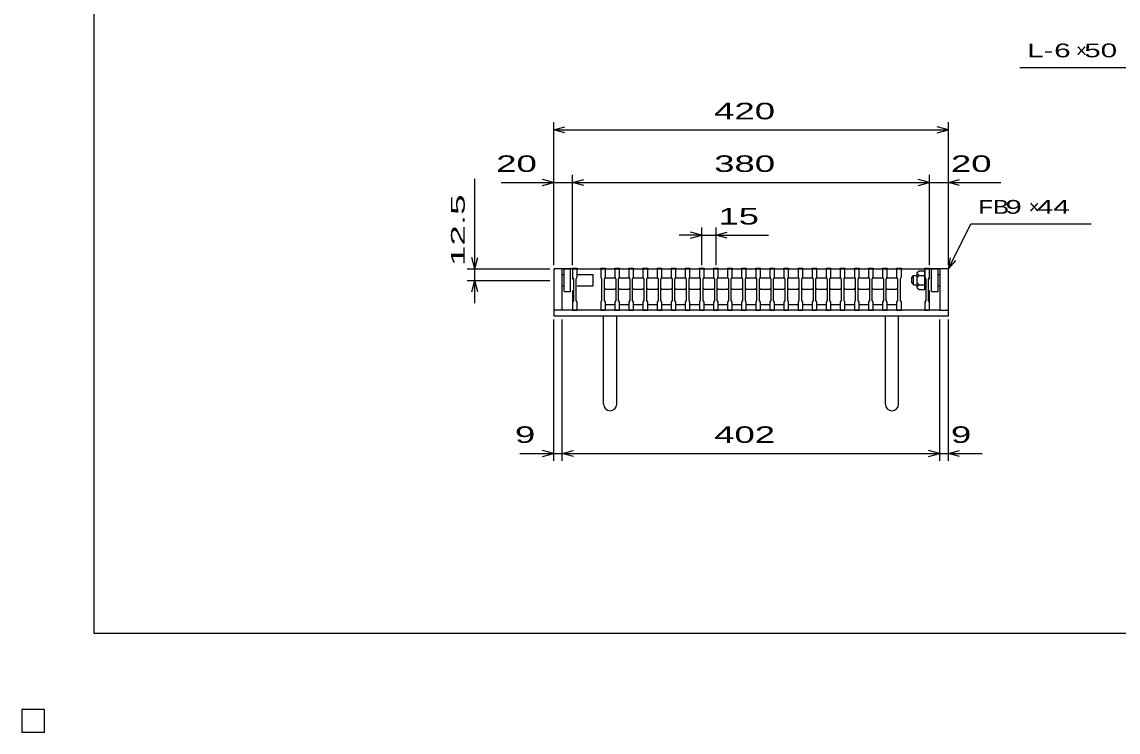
# Model space of a CAD drawing. Units: millimetres, scale not verified. Extents: x -1456 to 1389, y -1026 to 839.
# Drawn here: x -1456 to -289, y -1026 to -270 of the extents above; entities that cross this region are included whole.
import ezdxf
from ezdxf.enums import TextEntityAlignment as Align

# ---------------------------------------------------------------- set-up
doc = ezdxf.new("R2010")
doc.units = ezdxf.units.MM
doc.header["$LTSCALE"] = 8
for name, color, linetype, lineweight in [('0_2', 150, 'Continuous', 25), ('16', 3, 'Continuous', 25), ('19', 6, 'Continuous', 25), ('22', 4, 'Continuous', 25)]:
    doc.layers.add(name, color=color, linetype=linetype, lineweight=lineweight)
doc.styles.add('ベクトル', font='')
doc.styles.get('ベクトル').set_extended_font_data('ベクトル')

msp = doc.modelspace()

# ---------------------------------------------------------------- linework, layer by layer
at = {"layer": '0_2'}
for p, q in [((-1379.2, -921.2), (-1379.2, 838.8)), ((1388.8, -921.2), (-1379.2, -921.2))]:
    msp.add_line(p, q, dxfattribs=at)
at = {"layer": '16'}
for p, q in [((-870, -533), (-870, -532.3)), ((-870, -532.3), (-865, -532.3)), ((-870, -533), (-870, -541.5)), ((-865, -533), (-870, -533)), ((-870, -533), (-870, -544)), ((-870, -533), (-490, -533)), ((-865, -532.3), (-865, -533)), ((-865, -541.5), (-865, -533)), ((-865, -533), (-840, -533)), ((-840, -533), (-840, -532.3)), ((-840, -532.3), (-835, -532.3)), ((-840, -533), (-840, -541.5)), ((-835, -533), (-840, -533)), ((-835, -532.3), (-835, -533)), ((-835, -541.5), (-835, -533)), ((-825, -533), (-825, -532.3)), ((-825, -532.3), (-820, -532.3)), ((-825, -533), (-825, -541.5)), ((-820, -533), (-825, -533)), ((-820, -532.3), (-820, -533)), ((-820, -541.5), (-820, -533)), ((-810, -533), (-810, -532.3)), ((-810, -532.3), (-805, -532.3)), ((-810, -533), (-810, -541.5)), ((-805, -533), (-810, -533)), ((-805, -532.3), (-805, -533)), ((-805, -541.5), (-805, -533)), ((-795, -533), (-795, -532.3)), ((-795, -532.3), (-790, -532.3)), ((-795, -533), (-795, -541.5)), ((-790, -533), (-795, -533)), ((-790, -532.3), (-790, -533)), ((-790, -541.5), (-790, -533)), ((-780, -533), (-780, -532.3)), ((-780, -532.3), (-775, -532.3)), ((-780, -533), (-780, -541.5)), ((-775, -533), (-780, -533)), ((-775, -532.3), (-775, -533)), ((-775, -541.5), (-775, -533)), ((-765, -533), (-765, -532.3)), ((-765, -532.3), (-760, -532.3)), ((-765, -533), (-765, -541.5)), ((-760, -533), (-765, -533)), ((-760, -532.3), (-760, -533)), ((-760, -541.5), (-760, -533)), ((-750, -533), (-750, -532.3)), ((-750, -532.3), (-745, -532.3)), ((-750, -533), (-750, -541.5)), ((-745, -533), (-750, -533)), ((-745, -532.3), (-745, -533)), ((-745, -541.5), (-745, -533)), ((-735, -533), (-735, -532.3)), ((-735, -532.3), (-730, -532.3)), ((-735, -533), (-735, -541.5)), ((-730, -533), (-735, -533)), ((-730, -532.3), (-730, -533)), ((-730, -541.5), (-730, -533)), ((-720, -533), (-720, -532.3)), ((-720, -532.3), (-715, -532.3)), ((-720, -533), (-720, -541.5)), ((-715, -533), (-720, -533)), ((-715, -532.3), (-715, -533)), ((-715, -541.5), (-715, -533)), ((-705, -533), (-705, -532.3)), ((-705, -532.3), (-700, -532.3)), ((-705, -533), (-705, -541.5)), ((-700, -533), (-705, -533)), ((-700, -532.3), (-700, -533)), ((-700, -541.5), (-700, -533)), ((-690, -533), (-690, -532.3)), ((-690, -532.3), (-685, -532.3)), ((-690, -533), (-690, -541.5)), ((-685, -533), (-690, -533)), ((-685, -532.3), (-685, -533)), ((-685, -541.5), (-685, -533)), ((-675, -533), (-675, -532.3)), ((-675, -532.3), (-670, -532.3)), ((-675, -533), (-675, -541.5)), ((-670, -533), (-675, -533)), ((-670, -532.3), (-670, -533)), ((-670, -541.5), (-670, -533)), ((-660, -533), (-660, -532.3)), ((-660, -532.3), (-655, -532.3)), ((-660, -533), (-660, -541.5)), ((-655, -533), (-660, -533)), ((-655, -532.3), (-655, -533)), ((-655, -541.5), (-655, -533)), ((-645, -533), (-645, -532.3)), ((-645, -532.3), (-640, -532.3)), ((-645, -533), (-645, -541.5)), ((-640, -533), (-645, -533)), ((-640, -532.3), (-640, -533)), ((-640, -541.5), (-640, -533)), ((-630, -533), (-630, -532.3)), ((-630, -532.3), (-625, -532.3)), ((-630, -533), (-630, -541.5)), ((-625, -533), (-630, -533)), ((-625, -532.3), (-625, -533)), ((-625, -541.5), (-625, -533)), ((-615, -533), (-615, -532.3)), ((-615, -532.3), (-610, -532.3)), ((-615, -533), (-615, -541.5)), ((-610, -533), (-615, -533)), ((-610, -532.3), (-610, -533)), ((-610, -541.5), (-610, -533)), ((-600, -533), (-600, -532.3)), ((-600, -532.3), (-595, -532.3)), ((-600, -533), (-600, -541.5)), ((-595, -533), (-600, -533)), ((-595, -532.3), (-595, -533)), ((-595, -541.5), (-595, -533)), ((-585, -533), (-585, -532.3)), ((-585, -532.3), (-580, -532.3)), ((-585, -533), (-585, -541.5)), ((-580, -533), (-585, -533)), ((-580, -532.3), (-580, -533)), ((-580, -541.5), (-580, -533)), ((-570, -533), (-570, -532.3)), ((-570, -532.3), (-565, -532.3)), ((-570, -533), (-570, -541.5)), ((-565, -533), (-570, -533)), ((-565, -532.3), (-565, -533)), ((-565, -541.5), (-565, -533)), ((-555, -533), (-555, -532.3)), ((-555, -532.3), (-550, -532.3)), ((-555, -533), (-555, -541.5)), ((-550, -533), (-555, -533)), ((-550, -532.3), (-550, -533)), ((-550, -541.5), (-550, -533)), ((-540, -533), (-540, -532.3)), ((-540, -532.3), (-535, -532.3)), ((-540, -533), (-540, -541.5)), ((-535, -533), (-540, -533)), ((-535, -532.3), (-535, -533)), ((-535, -541.5), (-535, -533)), ((-525, -533), (-525, -532.3)), ((-525, -532.3), (-520, -532.3)), ((-525, -533), (-525, -541.5)), ((-520, -533), (-525, -533)), ((-520, -532.3), (-520, -533)), ((-520, -541.5), (-520, -533)), ((-520, -533), (-495, -533)), ((-495, -533), (-495, -532.3)), ((-495, -532.3), (-490, -532.3)), ((-495, -533), (-495, -541.5)), ((-490, -533), (-495, -533)), ((-490, -532.3), (-490, -533)), ((-490, -541.5), (-490, -533)), ((-490, -544), (-490, -533)), ((-870, -541.5), (-869, -543.5)), ((-869, -543.5), (-869, -566.5)), ((-866, -543.5), (-865, -541.5)), ((-866, -566.5), (-866, -543.5)), ((-840, -541.5), (-839, -543.5)), ((-839, -543.5), (-839, -566.5)), ((-836, -543.5), (-835, -541.5)), ((-836, -543.5), (-835, -542.5)), ((-836, -566.5), (-836, -543.5)), ((-835, -542.5), (-825, -542.5)), ((-825, -541.5), (-824, -543.5)), ((-825, -542.5), (-824, -543.5)), ((-824, -543.5), (-824, -566.5)), ((-821, -543.5), (-820, -541.5)), ((-821, -543.5), (-820, -542.5)), ((-821, -566.5), (-821, -543.5)), ((-820, -542.5), (-810, -542.5)), ((-810, -541.5), (-809, -543.5)), ((-810, -542.5), (-809, -543.5)), ((-809, -543.5), (-809, -566.5)), ((-806, -543.5), (-805, -541.5)), ((-806, -543.5), (-805, -542.5)), ((-806, -566.5), (-806, -543.5)), ((-805, -542.5), (-795, -542.5)), ((-795, -541.5), (-794, -543.5)), ((-795, -542.5), (-794, -543.5)), ((-794, -543.5), (-794, -566.5)), ((-791, -543.5), (-790, -541.5)), ((-791, -543.5), (-790, -542.5)), ((-791, -566.5), (-791, -543.5)), ((-790, -542.5), (-780, -542.5)), ((-780, -541.5), (-779, -543.5)), ((-780, -542.5), (-779, -543.5)), ((-779, -543.5), (-779, -566.5)), ((-776, -543.5), (-775, -541.5)), ((-776, -543.5), (-775, -542.5)), ((-776, -566.5), (-776, -543.5)), ((-775, -542.5), (-765, -542.5)), ((-765, -541.5), (-764, -543.5)), ((-765, -542.5), (-764, -543.5)), ((-764, -543.5), (-764, -566.5)), ((-761, -543.5), (-760, -541.5)), ((-761, -543.5), (-760, -542.5)), ((-761, -566.5), (-761, -543.5)), ((-760, -542.5), (-750, -542.5)), ((-750, -541.5), (-749, -543.5)), ((-750, -542.5), (-749, -543.5)), ((-749, -543.5), (-749, -566.5)), ((-746, -543.5), (-745, -541.5)), ((-746, -543.5), (-745, -542.5)), ((-746, -566.5), (-746, -543.5)), ((-745, -542.5), (-735, -542.5)), ((-735, -541.5), (-734, -543.5)), ((-735, -542.5), (-734, -543.5)), ((-734, -543.5), (-734, -566.5)), ((-731, -543.5), (-730, -541.5)), ((-731, -543.5), (-730, -542.5)), ((-731, -566.5), (-731, -543.5)), ((-730, -542.5), (-720, -542.5)), ((-720, -541.5), (-719, -543.5)), ((-720, -542.5), (-719, -543.5)), ((-719, -543.5), (-719, -566.5)), ((-716, -543.5), (-715, -541.5)), ((-716, -543.5), (-715, -542.5)), ((-716, -566.5), (-716, -543.5)), ((-715, -542.5), (-705, -542.5)), ((-705, -541.5), (-704, -543.5)), ((-705, -542.5), (-704, -543.5)), ((-704, -543.5), (-704, -566.5)), ((-701, -543.5), (-700, -541.5)), ((-701, -543.5), (-700, -542.5)), ((-701, -566.5), (-701, -543.5)), ((-700, -542.5), (-690, -542.5)), ((-690, -541.5), (-689, -543.5)), ((-690, -542.5), (-689, -543.5)), ((-689, -543.5), (-689, -566.5)), ((-686, -543.5), (-685, -541.5)), ((-686, -543.5), (-685, -542.5)), ((-686, -566.5), (-686, -543.5)), ((-685, -542.5), (-675, -542.5)), ((-675, -541.5), (-674, -543.5)), ((-675, -542.5), (-674, -543.5)), ((-674, -543.5), (-674, -566.5)), ((-671, -543.5), (-670, -541.5)), ((-671, -543.5), (-670, -542.5)), ((-671, -566.5), (-671, -543.5)), ((-670, -542.5), (-660, -542.5)), ((-660, -541.5), (-659, -543.5)), ((-660, -542.5), (-659, -543.5)), ((-659, -543.5), (-659, -566.5)), ((-656, -543.5), (-655, -541.5)), ((-656, -543.5), (-655, -542.5)), ((-656, -566.5), (-656, -543.5)), ((-655, -542.5), (-645, -542.5)), ((-645, -541.5), (-644, -543.5)), ((-645, -542.5), (-644, -543.5)), ((-644, -543.5), (-644, -566.5)), ((-641, -543.5), (-640, -541.5)), ((-641, -543.5), (-640, -542.5)), ((-641, -566.5), (-641, -543.5)), ((-640, -542.5), (-630, -542.5)), ((-630, -541.5), (-629, -543.5)), ((-630, -542.5), (-629, -543.5)), ((-629, -543.5), (-629, -566.5)), ((-626, -543.5), (-625, -541.5)), ((-626, -543.5), (-625, -542.5)), ((-626, -566.5), (-626, -543.5)), ((-625, -542.5), (-615, -542.5)), ((-615, -541.5), (-614, -543.5)), ((-615, -542.5), (-614, -543.5)), ((-614, -543.5), (-614, -566.5)), ((-611, -543.5), (-610, -541.5)), ((-611, -543.5), (-610, -542.5)), ((-611, -566.5), (-611, -543.5)), ((-610, -542.5), (-600, -542.5)), ((-600, -541.5), (-599, -543.5)), ((-600, -542.5), (-599, -543.5)), ((-599, -543.5), (-599, -566.5)), ((-596, -543.5), (-595, -541.5)), ((-596, -543.5), (-595, -542.5)), ((-596, -566.5), (-596, -543.5)), ((-595, -542.5), (-585, -542.5)), ((-585, -541.5), (-584, -543.5)), ((-585, -542.5), (-584, -543.5)), ((-584, -543.5), (-584, -566.5)), ((-581, -543.5), (-580, -541.5)), ((-581, -543.5), (-580, -542.5)), ((-581, -566.5), (-581, -543.5)), ((-580, -542.5), (-570, -542.5)), ((-570, -541.5), (-569, -543.5)), ((-570, -542.5), (-569, -543.5)), ((-569, -543.5), (-569, -566.5)), ((-566, -543.5), (-565, -541.5)), ((-566, -543.5), (-565, -542.5)), ((-566, -566.5), (-566, -543.5)), ((-565, -542.5), (-555, -542.5)), ((-555, -541.5), (-554, -543.5)), ((-555, -542.5), (-554, -543.5)), ((-554, -543.5), (-554, -566.5)), ((-551, -543.5), (-550, -541.5)), ((-551, -543.5), (-550, -542.5)), ((-551, -566.5), (-551, -543.5)), ((-550, -542.5), (-540, -542.5)), ((-540, -541.5), (-539, -543.5)), ((-540, -542.5), (-539, -543.5)), ((-539, -543.5), (-539, -566.5)), ((-536, -543.5), (-535, -541.5)), ((-536, -543.5), (-535, -542.5)), ((-536, -566.5), (-536, -543.5)), ((-535, -542.5), (-525, -542.5)), ((-525, -541.5), (-524, -543.5)), ((-525, -542.5), (-524, -543.5)), ((-524, -543.5), (-524, -566.5)), ((-521, -543.5), (-520, -541.5)), ((-521, -566.5), (-521, -543.5)), ((-495, -541.5), (-494, -543.5)), ((-494, -543.5), (-494, -566.5)), ((-491, -543.5), (-490, -541.5)), ((-491, -566.5), (-491, -543.5)), ((-870, -556), (-870, -571)), ((-835, -554.5), (-836, -553.5)), ((-835, -554.5), (-825, -554.5)), ((-825, -554.5), (-824, -553.5)), ((-820, -554.5), (-821, -553.5)), ((-820, -554.5), (-810, -554.5)), ((-810, -554.5), (-809, -553.5)), ((-805, -554.5), (-806, -553.5)), ((-805, -554.5), (-795, -554.5)), ((-795, -554.5), (-794, -553.5)), ((-790, -554.5), (-791, -553.5)), ((-790, -554.5), (-780, -554.5)), ((-780, -554.5), (-779, -553.5)), ((-775, -554.5), (-776, -553.5)), ((-775, -554.5), (-765, -554.5)), ((-765, -554.5), (-764, -553.5)), ((-760, -554.5), (-761, -553.5)), ((-760, -554.5), (-750, -554.5)), ((-750, -554.5), (-749, -553.5)), ((-745, -554.5), (-746, -553.5)), ((-745, -554.5), (-735, -554.5)), ((-735, -554.5), (-734, -553.5)), ((-730, -554.5), (-731, -553.5)), ((-730, -554.5), (-720, -554.5)), ((-720, -554.5), (-719, -553.5)), ((-715, -554.5), (-716, -553.5)), ((-715, -554.5), (-705, -554.5)), ((-705, -554.5), (-704, -553.5)), ((-700, -554.5), (-701, -553.5)), ((-700, -554.5), (-690, -554.5)), ((-690, -554.5), (-689, -553.5)), ((-685, -554.5), (-686, -553.5)), ((-685, -554.5), (-675, -554.5)), ((-675, -554.5), (-674, -553.5)), ((-670, -554.5), (-671, -553.5)), ((-670, -554.5), (-660, -554.5)), ((-660, -554.5), (-659, -553.5)), ((-655, -554.5), (-656, -553.5)), ((-655, -554.5), (-645, -554.5)), ((-645, -554.5), (-644, -553.5)), ((-640, -554.5), (-641, -553.5)), ((-640, -554.5), (-630, -554.5)), ((-630, -554.5), (-629, -553.5)), ((-625, -554.5), (-626, -553.5)), ((-625, -554.5), (-615, -554.5)), ((-615, -554.5), (-614, -553.5)), ((-610, -554.5), (-611, -553.5)), ((-610, -554.5), (-600, -554.5)), ((-600, -554.5), (-599, -553.5)), ((-595, -554.5), (-596, -553.5)), ((-595, -554.5), (-585, -554.5)), ((-585, -554.5), (-584, -553.5)), ((-580, -554.5), (-581, -553.5)), ((-580, -554.5), (-570, -554.5)), ((-570, -554.5), (-569, -553.5)), ((-565, -554.5), (-566, -553.5)), ((-565, -554.5), (-555, -554.5)), ((-555, -554.5), (-554, -553.5)), ((-550, -554.5), (-551, -553.5)), ((-550, -554.5), (-540, -554.5)), ((-540, -554.5), (-539, -553.5)), ((-535, -554.5), (-536, -553.5)), ((-535, -554.5), (-525, -554.5)), ((-525, -554.5), (-524, -553.5)), ((-490, -571), (-490, -556)), ((-869, -566.5), (-870, -568.5)), ((-870, -568.5), (-870, -577)), ((-865, -568.5), (-866, -566.5)), ((-865, -577), (-865, -568.5)), ((-839, -566.5), (-840, -568.5)), ((-840, -568.5), (-840, -577)), ((-835, -568.5), (-836, -566.5)), ((-835, -577), (-835, -568.5)), ((-835, -571), (-825, -571)), ((-824, -566.5), (-825, -568.5)), ((-825, -568.5), (-825, -577)), ((-820, -568.5), (-821, -566.5)), ((-820, -577), (-820, -568.5)), ((-820, -571), (-810, -571)), ((-809, -566.5), (-810, -568.5)), ((-810, -568.5), (-810, -577)), ((-805, -568.5), (-806, -566.5)), ((-805, -577), (-805, -568.5)), ((-805, -571), (-795, -571)), ((-794, -566.5), (-795, -568.5)), ((-795, -568.5), (-795, -577)), ((-790, -568.5), (-791, -566.5)), ((-790, -577), (-790, -568.5)), ((-790, -571), (-780, -571)), ((-779, -566.5), (-780, -568.5)), ((-780, -568.5), (-780, -577)), ((-775, -568.5), (-776, -566.5)), ((-775, -577), (-775, -568.5)), ((-775, -571), (-765, -571)), ((-764, -566.5), (-765, -568.5)), ((-765, -568.5), (-765, -577)), ((-760, -568.5), (-761, -566.5)), ((-760, -577), (-760, -568.5)), ((-760, -571), (-750, -571)), ((-749, -566.5), (-750, -568.5)), ((-750, -568.5), (-750, -577)), ((-745, -568.5), (-746, -566.5)), ((-745, -577), (-745, -568.5)), ((-745, -571), (-735, -571)), ((-734, -566.5), (-735, -568.5)), ((-735, -568.5), (-735, -577)), ((-730, -568.5), (-731, -566.5)), ((-730, -577), (-730, -568.5)), ((-730, -571), (-720, -571)), ((-719, -566.5), (-720, -568.5)), ((-720, -568.5), (-720, -577)), ((-715, -568.5), (-716, -566.5)), ((-715, -577), (-715, -568.5)), ((-715, -571), (-705, -571)), ((-704, -566.5), (-705, -568.5)), ((-705, -568.5), (-705, -577)), ((-700, -568.5), (-701, -566.5)), ((-700, -577), (-700, -568.5)), ((-700, -571), (-690, -571)), ((-689, -566.5), (-690, -568.5)), ((-690, -568.5), (-690, -577)), ((-685, -568.5), (-686, -566.5)), ((-685, -577), (-685, -568.5)), ((-685, -571), (-675, -571)), ((-674, -566.5), (-675, -568.5)), ((-675, -568.5), (-675, -577)), ((-670, -568.5), (-671, -566.5)), ((-670, -577), (-670, -568.5)), ((-670, -571), (-660, -571)), ((-659, -566.5), (-660, -568.5)), ((-660, -568.5), (-660, -577)), ((-655, -568.5), (-656, -566.5)), ((-655, -577), (-655, -568.5)), ((-655, -571), (-645, -571)), ((-644, -566.5), (-645, -568.5)), ((-645, -568.5), (-645, -577)), ((-640, -568.5), (-641, -566.5)), ((-640, -577), (-640, -568.5)), ((-640, -571), (-630, -571)), ((-629, -566.5), (-630, -568.5)), ((-630, -568.5), (-630, -577)), ((-625, -568.5), (-626, -566.5)), ((-625, -577), (-625, -568.5)), ((-625, -571), (-615, -571)), ((-614, -566.5), (-615, -568.5)), ((-615, -568.5), (-615, -577)), ((-610, -568.5), (-611, -566.5)), ((-610, -577), (-610, -568.5)), ((-610, -571), (-600, -571)), ((-599, -566.5), (-600, -568.5)), ((-600, -568.5), (-600, -577)), ((-595, -568.5), (-596, -566.5)), ((-595, -577), (-595, -568.5)), ((-595, -571), (-585, -571)), ((-584, -566.5), (-585, -568.5)), ((-585, -568.5), (-585, -577)), ((-580, -568.5), (-581, -566.5)), ((-580, -577), (-580, -568.5)), ((-580, -571), (-570, -571)), ((-569, -566.5), (-570, -568.5)), ((-570, -568.5), (-570, -577)), ((-565, -568.5), (-566, -566.5)), ((-565, -577), (-565, -568.5)), ((-565, -571), (-555, -571)), ((-554, -566.5), (-555, -568.5)), ((-555, -568.5), (-555, -577)), ((-550, -568.5), (-551, -566.5)), ((-550, -577), (-550, -568.5)), ((-550, -571), (-540, -571)), ((-539, -566.5), (-540, -568.5)), ((-540, -568.5), (-540, -577)), ((-535, -568.5), (-536, -566.5)), ((-535, -577), (-535, -568.5)), ((-535, -571), (-525, -571)), ((-524, -566.5), (-525, -568.5)), ((-525, -568.5), (-525, -577)), ((-520, -568.5), (-521, -566.5)), ((-520, -577), (-520, -568.5)), ((-494, -566.5), (-495, -568.5)), ((-495, -568.5), (-495, -577)), ((-490, -568.5), (-491, -566.5)), ((-490, -577), (-490, -568.5)), ((-870, -577), (-865, -577)), ((-840, -577), (-835, -577)), ((-825, -577), (-820, -577)), ((-810, -577), (-805, -577)), ((-795, -577), (-790, -577)), ((-780, -577), (-775, -577)), ((-765, -577), (-760, -577)), ((-750, -577), (-745, -577)), ((-735, -577), (-730, -577)), ((-720, -577), (-715, -577)), ((-705, -577), (-700, -577)), ((-690, -577), (-685, -577)), ((-675, -577), (-670, -577)), ((-660, -577), (-655, -577)), ((-645, -577), (-640, -577)), ((-630, -577), (-625, -577)), ((-615, -577), (-610, -577)), ((-600, -577), (-595, -577)), ((-585, -577), (-580, -577)), ((-570, -577), (-565, -577)), ((-555, -577), (-550, -577)), ((-540, -577), (-535, -577)), ((-525, -577), (-520, -577)), ((-495, -577), (-490, -577)), ((-1432, -1002), (-1456, -1002)), ((-1456, -1002), (-1456, -1026)), ((-1432, -1002), (-1456, -1002)), ((-1456, -1002), (-1456, -1026)), ((-1432, -1002), (-1456, -1002)), ((-1456, -1002), (-1456, -1026)), ((-1432, -1002), (-1456, -1002)), ((-1456, -1002), (-1456, -1026)), ((-1432, -1002), (-1456, -1002)), ((-1456, -1002), (-1456, -1026)), ((-1432, -1026), (-1432, -1002)), ((-1432, -1026), (-1432, -1002)), ((-1432, -1026), (-1432, -1002)), ((-1432, -1026), (-1432, -1002)), ((-1432, -1026), (-1432, -1002)), ((-1456, -1026), (-1432, -1026)), ((-1456, -1026), (-1432, -1026)), ((-1456, -1026), (-1432, -1026)), ((-1456, -1026), (-1432, -1026)), ((-1456, -1026), (-1432, -1026))]:
    msp.add_line(p, q, dxfattribs=at)
at = {"layer": '19'}
for p, q in [((-870, -533), (-890, -533)), ((-890, -533), (-890, -583)), ((-881, -577), (-881, -533)), ((-879, -533), (-872, -533)), ((-879, -557), (-879, -533)), ((-872, -557), (-872, -533)), ((-503, -537), (-501, -535)), ((-501, -535), (-495, -535)), ((-495, -555), (-495, -535)), ((-470, -533), (-490, -533)), ((-488, -533), (-481, -533)), ((-488, -557), (-488, -533)), ((-481, -557), (-481, -533)), ((-479, -533), (-479, -577)), ((-470, -583), (-470, -533)), ((-881, -539), (-879, -539)), ((-865, -539), (-848, -539)), ((-848, -551), (-848, -539)), ((-509, -542), (-507, -540)), ((-509, -548), (-509, -542)), ((-509, -548), (-507, -550)), ((-507, -540), (-503, -540)), ((-507, -550), (-507, -540)), ((-503, -553), (-503, -537)), ((-503, -538), (-501, -540)), ((-503, -542), (-501, -540)), ((-503, -548), (-501, -550)), ((-501, -540), (-495, -540)), ((-481, -539), (-479, -539)), ((-881, -551), (-879, -551)), ((-879, -557), (-872, -557)), ((-865, -551), (-848, -551)), ((-507, -550), (-503, -550)), ((-503, -552), (-501, -550)), ((-503, -553), (-501, -555)), ((-501, -550), (-495, -550)), ((-501, -555), (-495, -555)), ((-488, -557), (-481, -557)), ((-481, -551), (-479, -551)), ((-881, -577), (-890, -577)), ((-890, -583), (-470, -583)), ((-479, -577), (-881, -577)), ((-837, -677), (-837, -583)), ((-823, -677), (-823, -583)), ((-537, -677), (-537, -583)), ((-523, -677), (-523, -583)), ((-479, -577), (-470, -577))]:
    msp.add_line(p, q, dxfattribs=at)
for centre in [(-830, -677), (-530, -677)]:
    msp.add_arc(centre, 7, 180, 0, dxfattribs=at)
at = {"layer": '22'}
for p, q in [((-394, -318.5), (-234, -318.5)), ((-890, -529), (-890, -377)), ((-890, -385), (-878, -381.8)), ((-470, -385), (-482, -381.8)), ((-470, -529), (-470, -377)), ((-878, -388.2), (-890, -385)), ((-890, -385), (-470, -385)), ((-482, -388.2), (-470, -385)), ((-974, -533), (-974, -437)), ((-946, -441), (-890, -441)), ((-890, -441), (-902, -437.8)), ((-902, -444.2), (-890, -441)), ((-890, -529), (-890, -433)), ((-890, -441), (-870, -441)), ((-870, -529), (-870, -433)), ((-870, -441), (-858, -437.8)), ((-858, -444.2), (-870, -441)), ((-870, -441), (-490, -441)), ((-490, -441), (-502, -437.8)), ((-502, -444.2), (-490, -441)), ((-490, -529), (-490, -433)), ((-490, -441), (-470, -441)), ((-470, -529), (-470, -433)), ((-470, -441), (-458, -437.8)), ((-458, -444.2), (-470, -441)), ((-470, -441), (-414, -441)), ((-732.5, -529), (-732.5, -489)), ((-717.5, -489), (-717.5, -529)), ((-470, -533), (-446, -485)), ((-446, -485), (-318, -485)), ((-732.5, -497), (-756.5, -497)), ((-732.5, -497), (-744.5, -493.8)), ((-744.5, -500.2), (-732.5, -497)), ((-732.5, -497), (-717.5, -497)), ((-717.5, -497), (-705.5, -493.8)), ((-705.5, -500.2), (-717.5, -497)), ((-717.5, -497), (-661.5, -497)), ((-974, -533), (-977.2, -521)), ((-974, -533), (-970.8, -521)), ((-470, -533), (-467.6, -521.3)), ((-470, -533), (-462, -524.2)), ((-982, -533), (-894, -533)), ((-974, -545.5), (-974, -533)), ((-982, -545.5), (-894, -545.5)), ((-977.2, -557.5), (-974, -545.5)), ((-970.8, -557.5), (-974, -545.5)), ((-974, -569.5), (-974, -545.5)), ((-890, -737.4), (-890, -587)), ((-881, -737.4), (-881, -587)), ((-479, -737.4), (-479, -587)), ((-470, -737.4), (-470, -587)), ((-926, -729.4), (-890, -729.4)), ((-890, -729.4), (-902, -726.2)), ((-902, -732.6), (-890, -729.4)), ((-890, -729.4), (-881, -729.4)), ((-881, -729.4), (-869, -726.2)), ((-869, -732.6), (-881, -729.4)), ((-881, -729.4), (-479, -729.4)), ((-479, -729.4), (-491, -726.2)), ((-491, -732.6), (-479, -729.4)), ((-479, -729.4), (-470, -729.4)), ((-470, -729.4), (-458, -726.2)), ((-458, -732.6), (-470, -729.4)), ((-470, -729.4), (-434, -729.4))]:
    msp.add_line(p, q, dxfattribs=at)
at = {"layer": '22', "color": 2}
for p, q in [((-1432, -1002), (-1456, -1002)), ((-1456, -1002), (-1456, -1026)), ((-1432, -1002), (-1456, -1002)), ((-1456, -1002), (-1456, -1026)), ((-1432, -1002), (-1456, -1002)), ((-1456, -1002), (-1456, -1026)), ((-1432, -1026), (-1432, -1002)), ((-1432, -1026), (-1432, -1002)), ((-1432, -1026), (-1432, -1002)), ((-1456, -1026), (-1432, -1026)), ((-1456, -1026), (-1432, -1026)), ((-1456, -1026), (-1432, -1026))]:
    msp.add_line(p, q, dxfattribs=at)

# ---------------------------------------------------------------- texts
at = {"layer": '22', "color": 2, "style": 'ベクトル'}
for s, height, width, p in [('L-', 14.66, 1.6, (-386, -300.5)), (' 6 ', 14.66, 1.6, (-366, -300.5)), (' 50 ', 14.66, 1.6, (-334, -300.5)), (' 420 ', 17.6, 1.65, (-730, -365)), (' 20 ', 17.6, 1.65, (-962, -421)), (' 380 ', 17.6, 1.65, (-730, -421)), (' 20 ', 17.6, 1.65, (-478, -421)), ('FB', 14.66, 1.3, (-438, -467)), (' 9 ', 14.66, 1.6, (-418, -467)), (' 44 ', 14.66, 1.6, (-384.4, -467)), (' 15 ', 17.6, 1.65, (-725.5, -477)), (' 9 ', 17.6, 1.65, (-942, -709.4)), (' 402 ', 17.6, 1.65, (-730, -709.4)), (' 9 ', 17.6, 1.65, (-478, -709.4))]:
    msp.add_text(s, height=height, dxfattribs=dict(at, width=width)).set_placement(p, align=Align.MIDDLE_LEFT)
for p in [(-334, -300.5), (-384.4, -467)]:
    msp.add_text('×', height=14.7, dxfattribs=at).set_placement(p, align=Align.MIDDLE_LEFT)
at = {"layer": '22', "color": 2, "style": 'ベクトル', "width": 2}
msp.add_text(' 12.5 ', height=14.66, rotation=90, dxfattribs=at).set_placement((-992, -541), align=Align.MIDDLE_LEFT)

doc.saveas('drawing.dxf')
